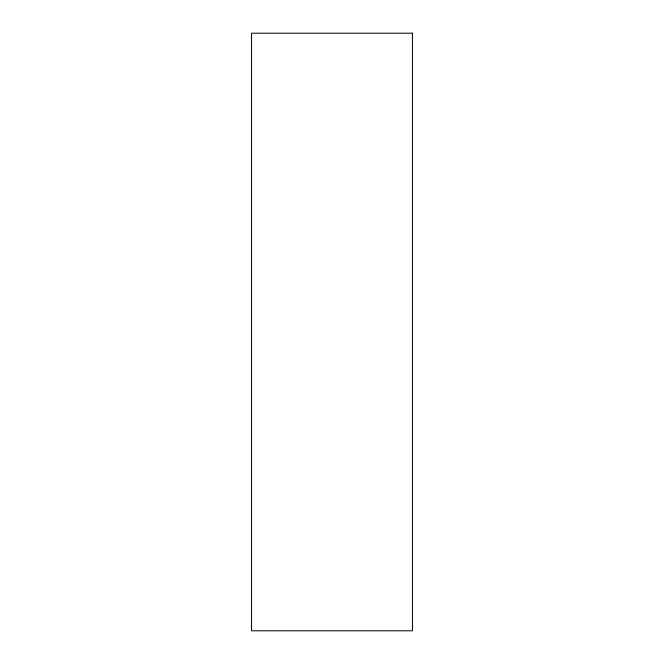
<?xml version="1.0" encoding="UTF-8"?>
<svg xmlns="http://www.w3.org/2000/svg" width="664" height="664" viewBox="0 0 664 664"><rect width="100%" height="100%" fill="white"/><g stroke="black" fill="none" stroke-linecap="round" stroke-linejoin="round"><path stroke-width="1" d="M412.444 33.2L251.556 33.2L251.556 630.8L412.444 630.8L412.444 33.2"/></g></svg>
